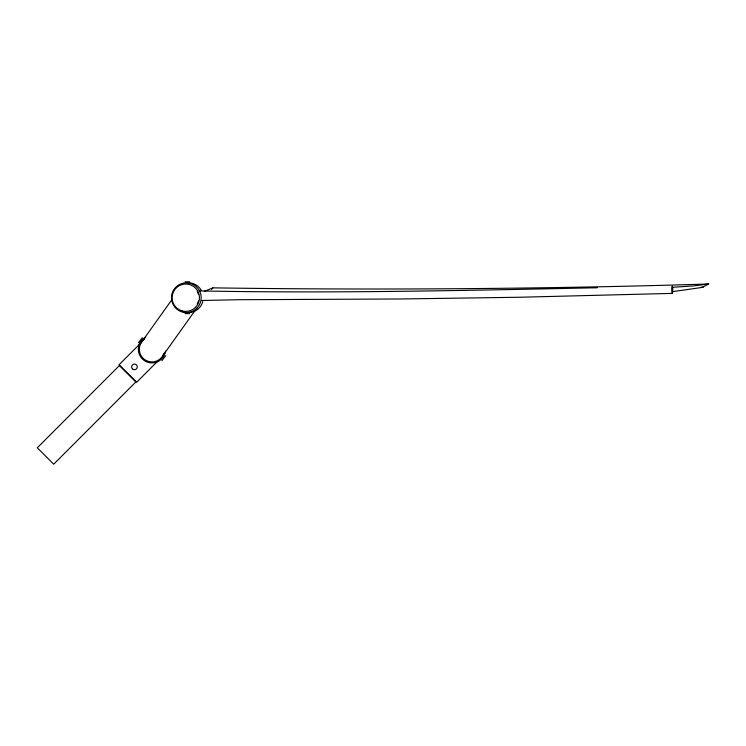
<?xml version="1.0" encoding="UTF-8"?>
<svg xmlns="http://www.w3.org/2000/svg" width="746" height="746" viewBox="0 0 746 746"><rect width="100%" height="100%" fill="white"/><g stroke="black" fill="none" stroke-linecap="round" stroke-linejoin="round"><path stroke-width="1.12" d="M672.864 291.462L672.426 293.383L519.869 297.244L400.546 298.978L239.261 299.715L201.364 300.498M708.7 283.993L701.986 287.452L672.771 291.63L672.752 287.275L693.584 285.905L708.7 283.993A761.769 50.402 -0.2 0 1 212.964 287.853L204.413 291.322M197.28 304.051L198.548 301.002M212.927 287.947L211.594 289.383M141.022 342.946L171.776 299.827M162.908 355.6L195.666 309.674M138.486 342.778L142.355 337.724M161.882 360.71L165.761 355.655M139.875 343.915L119.052 364.766L136.621 382.306L158.236 360.644M701.147 287.182L703.459 287.117M597.304 287.76C464.599 290.53 331.811 293.486 199.098 290.912M185.073 281.801L189.689 281.801M185.073 313.637L189.689 313.637M672.426 293.383C671.13 292.087 671.773 282.464 672.761 287.583M197.28 291.397L198.548 294.446M188.421 282.837A14.892 14.864 -90 0 1 201.299 290.278M202.781 301.58A14.892 14.864 -90 0 1 189.391 312.583M183.647 311.828A14.892 14.864 -90 0 1 180.989 310.616M163.85 353.595A12.645 12.645 0 0 1 144.267 359.302A12.645 12.645 0 0 1 144.724 338.908M165.519 351.058A13.67 13.67 0 0 1 144.37 360.626A13.67 13.67 0 0 1 145.144 337.425M119.435 365.521L37.3 447.796L53.731 464.199L135.865 381.924L119.435 365.521M196.851 308.247A14.892 14.864 -90 0 0 190.183 283.34A14.892 14.864 -90 0 0 171.981 301.58A14.892 14.864 -90 0 0 196.851 308.247M195.452 307.399A13.689 13.67 -90 0 0 189.325 284.496A13.689 13.67 -90 0 0 172.587 301.263A13.689 13.67 -90 0 0 195.452 307.399M132.48 368.888A2.825 2.825 0 0 0 137.199 367.619A2.825 2.825 0 0 0 133.739 364.16A2.825 2.825 0 0 0 132.48 368.888"/></g></svg>
